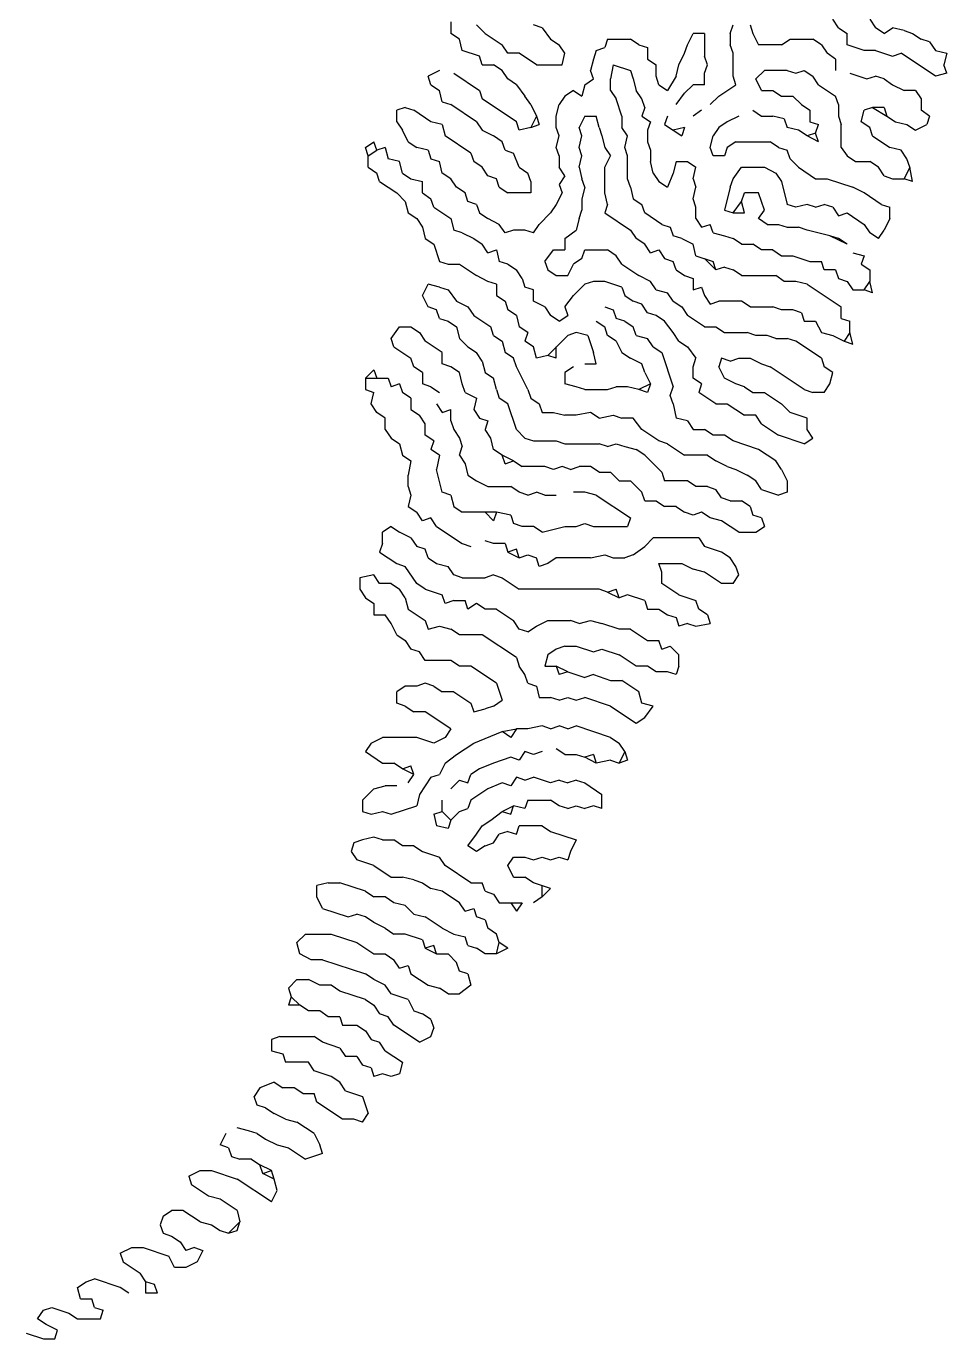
# Model space of a CAD drawing. Extents: x 15 to 2853, y 44 to 1438.
# Drawn here: x 160 to 483, y 107 to 567.5 of the extents above; entities that cross this region are included whole.
import ezdxf

# ---------------------------------------------------------------- set-up
doc = ezdxf.new("R2010")
doc.units = 0
doc.layers.add('SKETCH', color=1, linetype='CONTINUOUS')

msp = doc.modelspace()

# ---------------------------------------------------------------- linework, layer by layer
at = {"layer": 'SKETCH'}
for p, q in [((309, 569), (309, 565)), ((318, 568), (321, 565)), ((341, 567), (338, 568)), ((341, 567), (344, 563)), ((407, 565), (408, 568)), ((414, 568), (415, 565)), ((445, 567), (443, 570)), ((445, 567), (448, 565)), ((456, 570), (458, 567)), ((461, 565), (458, 567)), ((461, 565), (464, 567)), ((468, 566), (464, 567)), ((312, 563), (309, 565)), ((313, 559), (312, 563)), ((321, 565), (327, 561)), ((344, 563), (347, 561)), ((364, 563), (363, 560)), ((364, 563), (372, 563)), ((375, 561), (372, 563)), ((392, 561), (394, 565)), ((398, 565), (394, 565)), ((398, 565), (398, 557)), ((407, 565), (407, 561)), ((415, 565), (417, 561)), ((425, 561), (428, 563)), ((428, 563), (436, 563)), ((439, 561), (436, 563)), ((448, 561), (448, 565)), ((468, 566), (471, 565)), ((471, 565), (474, 563)), ((477, 562), (474, 563)), ((477, 562), (479, 559)), ((319, 557), (313, 559)), ((329, 558), (327, 561)), ((333, 558), (329, 558)), ((339, 554), (333, 558)), ((349, 558), (347, 561)), ((348, 554), (349, 558)), ((360, 559), (359, 556)), ((360, 559), (363, 560)), ((375, 561), (378, 560)), ((378, 560), (378, 556)), ((389, 554), (391, 558)), ((391, 558), (392, 561)), ((408, 558), (407, 561)), ((408, 550), (408, 558)), ((425, 561), (417, 561)), ((439, 561), (441, 558)), ((444, 556), (441, 558)), ((454, 559), (448, 561)), ((458, 559), (454, 559)), ((458, 559), (464, 557)), ((464, 557), (467, 558)), ((479, 550), (467, 558)), ((479, 559), (483, 558)), ((483, 558), (482, 554)), ((320, 554), (319, 557)), ((320, 554), (324, 554)), ((327, 552), (324, 554)), ((339, 554), (348, 554)), ((359, 556), (358, 552)), ((366, 554), (365, 549)), ((366, 554), (372, 552)), ((378, 556), (381, 554)), ((381, 550), (381, 554)), ((388, 550), (389, 554)), ((399, 554), (398, 557)), ((398, 551), (399, 554)), ((444, 556), (444, 552)), ((483, 551), (482, 554)), ((305, 552), (301, 550)), ((302, 547), (301, 550)), ((310, 551), (319, 545)), ((329, 549), (327, 552)), ((332, 547), (329, 549)), ((356, 547), (359, 549)), ((359, 549), (358, 552)), ((365, 545), (365, 549)), ((372, 552), (373, 549)), ((373, 549), (374, 545)), ((382, 547), (381, 550)), ((388, 550), (385, 545)), ((398, 547), (398, 551)), ((409, 547), (408, 550)), ((416, 549), (419, 552)), ((418, 545), (416, 549)), ((427, 552), (419, 552)), ((427, 552), (430, 551)), ((430, 551), (433, 552)), ((433, 552), (436, 550)), ((438, 547), (436, 550)), ((449, 551), (455, 549)), ((455, 549), (458, 550)), ((461, 549), (458, 550)), ((461, 549), (464, 547)), ((483, 551), (479, 550)), ((302, 547), (305, 545)), ((306, 541), (305, 545)), ((319, 545), (320, 542)), ((332, 547), (335, 543)), ((352, 545), (349, 543)), ((352, 545), (355, 543)), ((356, 547), (355, 543)), ((365, 545), (367, 542)), ((376, 542), (374, 545)), ((382, 547), (385, 545)), ((388, 540), (391, 544)), ((394, 547), (391, 544)), ((398, 547), (394, 547)), ((403, 543), (409, 547)), ((418, 545), (422, 545)), ((422, 545), (425, 543)), ((438, 547), (444, 543)), ((464, 547), (468, 545)), ((472, 545), (468, 545)), ((472, 545), (474, 542)), ((293, 539), (290, 538)), ((293, 539), (296, 538)), ((306, 541), (309, 540)), ((318, 534), (309, 540)), ((332, 534), (320, 542)), ((337, 540), (335, 543)), ((337, 540), (339, 536)), ((346, 536), (347, 540)), ((349, 543), (347, 540)), ((369, 536), (367, 542)), ((377, 539), (376, 542)), ((377, 539), (376, 536)), ((400, 540), (403, 543)), ((425, 543), (429, 543)), ((429, 543), (432, 540)), ((432, 540), (435, 538)), ((445, 540), (444, 543)), ((445, 540), (445, 536)), ((457, 539), (454, 538)), ((457, 539), (462, 536)), ((461, 539), (457, 539)), ((461, 539), (462, 536)), ((474, 542), (474, 538)), ((290, 534), (290, 538)), ((302, 534), (296, 538)), ((339, 536), (337, 532)), ((339, 536), (340, 533)), ((346, 532), (346, 536)), ((356, 536), (354, 532)), ((356, 536), (360, 536)), ((361, 532), (360, 536)), ((369, 536), (369, 532)), ((376, 536), (379, 534)), ((385, 536), (384, 533)), ((397, 538), (394, 536)), ((410, 536), (406, 534)), ((415, 538), (418, 536)), ((418, 536), (422, 536)), ((426, 535), (422, 536)), ((426, 535), (427, 532)), ((435, 538), (435, 534)), ((445, 536), (446, 533)), ((453, 534), (454, 538)), ((462, 536), (465, 534)), ((477, 536), (474, 538)), ((477, 536), (476, 533)), ((290, 534), (292, 531)), ((294, 527), (292, 531)), ((306, 533), (302, 534)), ((306, 533), (307, 529)), ((318, 534), (320, 531)), ((320, 531), (324, 529)), ((333, 531), (332, 534)), ((337, 532), (333, 531)), ((337, 532), (340, 533)), ((347, 529), (346, 532)), ((355, 529), (354, 532)), ((361, 532), (362, 529)), ((371, 529), (369, 532)), ((379, 534), (378, 531)), ((378, 531), (378, 527)), ((384, 533), (390, 529)), ((391, 532), (387, 531)), ((391, 532), (390, 529)), ((403, 532), (401, 529)), ((406, 534), (403, 532)), ((431, 531), (427, 532)), ((434, 529), (431, 531)), ((437, 530), (434, 529)), ((435, 534), (438, 533)), ((437, 530), (438, 533)), ((438, 527), (437, 530)), ((446, 525), (446, 533)), ((456, 532), (453, 534)), ((457, 529), (456, 532)), ((465, 534), (469, 533)), ((469, 533), (472, 531)), ((472, 531), (476, 533)), ((279, 525), (282, 527)), ((280, 522), (279, 525)), ((283, 524), (282, 527)), ((286, 525), (283, 524)), ((286, 525), (287, 521)), ((294, 527), (297, 525)), ((301, 524), (297, 525)), ((316, 523), (307, 529)), ((327, 527), (324, 529)), ((328, 524), (327, 527)), ((346, 525), (347, 529)), ((347, 522), (346, 525)), ((354, 525), (355, 529)), ((355, 522), (354, 525)), ((362, 529), (363, 525)), ((363, 525), (365, 522)), ((370, 525), (371, 529)), ((371, 522), (370, 525)), ((378, 527), (379, 524)), ((400, 525), (401, 529)), ((401, 522), (400, 525)), ((406, 525), (405, 522)), ((409, 527), (406, 525)), ((409, 527), (421, 527)), ((424, 525), (421, 527)), ((424, 525), (427, 524)), ((438, 527), (434, 529)), ((446, 525), (448, 522)), ((457, 529), (463, 525)), ((467, 524), (463, 525)), ((280, 522), (283, 524)), ((280, 518), (280, 522)), ((291, 520), (287, 521)), ((301, 524), (302, 521)), ((302, 521), (305, 520)), ((316, 523), (317, 520)), ((328, 524), (331, 523)), ((333, 518), (331, 523)), ((347, 522), (347, 518)), ((354, 518), (355, 522)), ((363, 518), (365, 522)), ((371, 514), (371, 522)), ((379, 524), (379, 520)), ((405, 522), (401, 522)), ((428, 521), (427, 524)), ((428, 521), (431, 518)), ((448, 522), (451, 520)), ((469, 521), (467, 524)), ((470, 518), (469, 521)), ((280, 518), (283, 516)), ((284, 513), (283, 516)), ((292, 516), (291, 520)), ((292, 516), (295, 514)), ((306, 516), (305, 520)), ((309, 514), (306, 516)), ((320, 518), (317, 520)), ((322, 515), (320, 518)), ((333, 518), (336, 516)), ((337, 513), (336, 516)), ((349, 515), (347, 518)), ((354, 518), (355, 514)), ((363, 509), (363, 518)), ((380, 516), (379, 520)), ((380, 516), (382, 513)), ((387, 516), (385, 511)), ((388, 520), (387, 516)), ((388, 520), (392, 520)), ((392, 520), (395, 518)), ((394, 514), (395, 518)), ((408, 514), (411, 518)), ((411, 518), (419, 518)), ((419, 518), (423, 516)), ((423, 516), (425, 513)), ((431, 518), (437, 514)), ((451, 520), (456, 520)), ((459, 518), (456, 520)), ((461, 515), (459, 518)), ((470, 518), (468, 514)), ((471, 513), (470, 518)), ((284, 513), (290, 509)), ((295, 514), (299, 513)), ((299, 509), (299, 513)), ((311, 511), (309, 514)), ((325, 514), (322, 515)), ((326, 511), (325, 514)), ((337, 513), (337, 509)), ((349, 515), (347, 512)), ((347, 512), (348, 509)), ((356, 511), (355, 514)), ((372, 511), (371, 514)), ((382, 513), (385, 511)), ((394, 514), (395, 511)), ((407, 511), (408, 514)), ((425, 513), (427, 505)), ((437, 514), (441, 514)), ((441, 514), (450, 511)), ((461, 515), (464, 514)), ((464, 514), (468, 514)), ((471, 513), (468, 514)), ((290, 509), (293, 506)), ((299, 509), (302, 507)), ((303, 504), (302, 507)), ((314, 509), (311, 511)), ((315, 506), (314, 509)), ((326, 511), (329, 509)), ((337, 509), (329, 509)), ((348, 509), (346, 505)), ((356, 511), (355, 507)), ((355, 507), (355, 503)), ((364, 505), (363, 509)), ((372, 511), (373, 507)), ((373, 507), (376, 505)), ((394, 507), (395, 511)), ((395, 504), (394, 507)), ((407, 511), (405, 503)), ((411, 506), (412, 509)), ((417, 509), (412, 509)), ((419, 503), (417, 509)), ((454, 509), (450, 511)), ((460, 505), (454, 509)), ((293, 506), (294, 502)), ((294, 502), (297, 500)), ((303, 504), (309, 500)), ((318, 505), (315, 506)), ((318, 505), (319, 502)), ((319, 502), (322, 500)), ((344, 502), (340, 498)), ((346, 505), (344, 502)), ((354, 500), (355, 503)), ((364, 505), (363, 502)), ((363, 502), (372, 496)), ((377, 502), (376, 505)), ((383, 498), (377, 502)), ((395, 500), (395, 504)), ((405, 503), (408, 502)), ((408, 502), (411, 506)), ((408, 502), (412, 502)), ((412, 502), (411, 506)), ((417, 500), (419, 503)), ((430, 504), (427, 505)), ((434, 505), (430, 504)), ((437, 504), (434, 505)), ((437, 504), (440, 505)), ((443, 504), (440, 505)), ((443, 504), (445, 501)), ((445, 501), (448, 502)), ((448, 502), (454, 498)), ((460, 505), (463, 504)), ((463, 500), (463, 504)), ((297, 500), (299, 497)), ((309, 500), (310, 496)), ((326, 498), (322, 500)), ((328, 495), (326, 498)), ((338, 495), (340, 498)), ((354, 500), (353, 496)), ((383, 498), (386, 497)), ((395, 500), (397, 497)), ((397, 497), (400, 498)), ((401, 495), (400, 498)), ((420, 498), (417, 500)), ((420, 498), (424, 498)), ((424, 498), (427, 497)), ((454, 498), (456, 495)), ((463, 500), (461, 496)), ((299, 497), (300, 493)), ((300, 493), (303, 491)), ((313, 495), (310, 496)), ((313, 495), (317, 493)), ((317, 493), (320, 491)), ((331, 496), (328, 495)), ((335, 496), (331, 496)), ((338, 495), (335, 496)), ((349, 493), (353, 496)), ((349, 493), (349, 489)), ((372, 496), (374, 493)), ((377, 491), (374, 493)), ((386, 497), (387, 494)), ((390, 493), (387, 494)), ((390, 493), (394, 491)), ((401, 495), (405, 494)), ((405, 494), (408, 493)), ((411, 491), (408, 493)), ((427, 497), (431, 497)), ((434, 496), (431, 497)), ((442, 494), (434, 496)), ((445, 493), (442, 494)), ((448, 491), (442, 494)), ((448, 491), (445, 493)), ((459, 493), (456, 495)), ((459, 493), (461, 496)), ((303, 491), (305, 485)), ((322, 488), (320, 491)), ((322, 488), (325, 489)), ((325, 489), (326, 485)), ((342, 485), (345, 489)), ((345, 489), (349, 489)), ((355, 486), (356, 489)), ((356, 489), (364, 489)), ((367, 487), (364, 489)), ((379, 488), (377, 491)), ((379, 488), (382, 489)), ((382, 489), (384, 486)), ((395, 487), (394, 491)), ((411, 491), (415, 491)), ((418, 489), (415, 491)), ((422, 489), (418, 489)), ((422, 489), (425, 487)), ((305, 485), (308, 484)), ((308, 484), (312, 484)), ((312, 484), (318, 480)), ((329, 484), (326, 485)), ((329, 484), (332, 482)), ((342, 485), (343, 482)), ((350, 480), (352, 484)), ((355, 486), (352, 484)), ((369, 484), (367, 487)), ((369, 484), (375, 480)), ((384, 486), (387, 485)), ((388, 482), (387, 485)), ((395, 487), (401, 485)), ((398, 486), (402, 482)), ((402, 482), (401, 485)), ((425, 487), (429, 487)), ((429, 487), (435, 485)), ((435, 485), (439, 485)), ((440, 482), (439, 485)), ((450, 488), (454, 487)), ((454, 487), (453, 484)), ((453, 484), (456, 482)), ((322, 478), (318, 480)), ((334, 479), (332, 482)), ((334, 479), (335, 476)), ((343, 482), (346, 480)), ((346, 480), (350, 480)), ((379, 478), (375, 480)), ((388, 482), (391, 480)), ((391, 480), (394, 479)), ((394, 479), (394, 475)), ((405, 483), (402, 482)), ((405, 483), (408, 482)), ((411, 480), (408, 482)), ((411, 480), (423, 480)), ((426, 478), (423, 480)), ((444, 482), (440, 482)), ((444, 482), (445, 479)), ((445, 479), (448, 478)), ((456, 482), (456, 478)), ((299, 473), (301, 477)), ((305, 476), (301, 477)), ((305, 476), (308, 475)), ((308, 475), (311, 471)), ((325, 477), (322, 478)), ((325, 477), (325, 473)), ((338, 475), (335, 476)), ((338, 471), (338, 475)), ((356, 477), (352, 473)), ((359, 478), (356, 477)), ((363, 478), (359, 478)), ((369, 476), (363, 478)), ((369, 476), (370, 473)), ((381, 475), (379, 478)), ((381, 475), (385, 474)), ((394, 475), (397, 476)), ((397, 476), (398, 473)), ((430, 478), (426, 478)), ((434, 477), (430, 478)), ((434, 477), (446, 469)), ((448, 478), (450, 475)), ((450, 475), (454, 475)), ((454, 475), (456, 478)), ((457, 474), (454, 475)), ((457, 474), (456, 478)), ((301, 469), (299, 473)), ((311, 471), (315, 469)), ((325, 473), (328, 471)), ((328, 471), (329, 468)), ((342, 469), (338, 471)), ((349, 469), (352, 473)), ((370, 473), (373, 471)), ((376, 470), (373, 471)), ((378, 467), (376, 470)), ((387, 471), (385, 474)), ((387, 471), (390, 469)), ((398, 473), (400, 470)), ((400, 470), (403, 471)), ((411, 471), (403, 471)), ((414, 469), (411, 471)), ((304, 468), (301, 469)), ((305, 465), (304, 468)), ((315, 469), (317, 466)), ((317, 466), (323, 462)), ((332, 466), (329, 468)), ((332, 466), (333, 462)), ((342, 469), (344, 466)), ((347, 464), (344, 466)), ((347, 464), (350, 466)), ((349, 469), (350, 466)), ((363, 469), (366, 468)), ((366, 468), (367, 465)), ((381, 466), (378, 467)), ((384, 464), (381, 466)), ((390, 469), (392, 466)), ((398, 462), (392, 466)), ((414, 469), (422, 469)), ((425, 468), (422, 469)), ((429, 468), (425, 468)), ((432, 467), (429, 468)), ((432, 467), (433, 464)), ((446, 465), (446, 469)), ((288, 458), (291, 462)), ((291, 462), (295, 462)), ((295, 462), (298, 460)), ((305, 465), (308, 464)), ((308, 464), (311, 462)), ((311, 462), (312, 458)), ((324, 459), (323, 462)), ((336, 460), (333, 462)), ((360, 464), (363, 462)), ((364, 459), (363, 462)), ((370, 464), (367, 465)), ((370, 464), (373, 462)), ((374, 459), (373, 462)), ((387, 460), (384, 464)), ((398, 462), (402, 462)), ((402, 462), (405, 460)), ((433, 464), (437, 464)), ((437, 464), (439, 460)), ((446, 465), (449, 464)), ((449, 460), (449, 464)), ((289, 455), (288, 458)), ((298, 460), (300, 457)), ((306, 453), (300, 457)), ((312, 458), (315, 455)), ((324, 459), (327, 457)), ((327, 457), (328, 453)), ((336, 460), (335, 457)), ((338, 455), (335, 457)), ((343, 452), (350, 459)), ((353, 460), (350, 459)), ((357, 459), (353, 460)), ((357, 459), (359, 453)), ((367, 457), (364, 459)), ((367, 457), (369, 453)), ((374, 459), (378, 458)), ((380, 455), (378, 458)), ((389, 457), (387, 460)), ((389, 457), (392, 455)), ((405, 460), (413, 460)), ((416, 459), (413, 460)), ((420, 459), (416, 459)), ((423, 458), (420, 459)), ((423, 458), (427, 458)), ((430, 457), (427, 458)), ((439, 451), (430, 457)), ((439, 460), (443, 459)), ((443, 459), (447, 457)), ((449, 460), (447, 457)), ((447, 457), (450, 456)), ((450, 456), (449, 460)), ((289, 455), (295, 451)), ((306, 449), (306, 453)), ((315, 455), (318, 453)), ((320, 450), (318, 453)), ((331, 451), (328, 453)), ((339, 451), (338, 455)), ((343, 452), (339, 451)), ((346, 451), (343, 452)), ((346, 451), (346, 455)), ((360, 449), (359, 453)), ((369, 453), (372, 451)), ((380, 455), (383, 453)), ((383, 453), (387, 441)), ((392, 455), (395, 451)), ((282, 447), (279, 444)), ((282, 447), (283, 444)), ((296, 448), (295, 451)), ((299, 446), (296, 448)), ((309, 448), (306, 449)), ((312, 446), (309, 448)), ((320, 450), (321, 446)), ((332, 448), (331, 451)), ((336, 440), (332, 448)), ((352, 448), (349, 446)), ((356, 449), (360, 449)), ((376, 449), (372, 451)), ((377, 446), (376, 449)), ((394, 448), (395, 451)), ((394, 444), (394, 448)), ((404, 451), (403, 448)), ((405, 444), (403, 448)), ((407, 450), (404, 451)), ((407, 450), (410, 451)), ((410, 451), (414, 451)), ((414, 451), (418, 449)), ((418, 449), (421, 448)), ((433, 440), (421, 448)), ((439, 451), (440, 448)), ((443, 446), (440, 448)), ((279, 444), (279, 440)), ((279, 444), (287, 444)), ((287, 444), (288, 441)), ((299, 446), (299, 442)), ((313, 442), (312, 446)), ((321, 446), (324, 444)), ((325, 440), (324, 444)), ((349, 446), (349, 442)), ((377, 446), (379, 442)), ((397, 442), (394, 444)), ((409, 442), (405, 444)), ((442, 442), (443, 446)), ((279, 440), (282, 439)), ((281, 435), (282, 439)), ((291, 442), (288, 441)), ((291, 442), (292, 439)), ((295, 437), (292, 439)), ((302, 441), (299, 442)), ((302, 441), (305, 439)), ((314, 439), (313, 442)), ((314, 439), (318, 437)), ((325, 440), (326, 437)), ((336, 440), (337, 437)), ((353, 441), (349, 442)), ((356, 440), (353, 441)), ((356, 440), (364, 440)), ((364, 440), (367, 441)), ((371, 441), (367, 441)), ((375, 440), (371, 441)), ((379, 442), (375, 440)), ((378, 439), (375, 440)), ((379, 442), (378, 439)), ((386, 438), (387, 441)), ((387, 435), (386, 438)), ((397, 442), (396, 439)), ((402, 435), (396, 439)), ((412, 441), (409, 442)), ((412, 441), (415, 439)), ((415, 439), (419, 439)), ((419, 439), (425, 435)), ((433, 440), (436, 439)), ((440, 439), (436, 439)), ((440, 439), (442, 442)), ((283, 432), (281, 435)), ((295, 437), (295, 433)), ((295, 433), (298, 431)), ((304, 435), (306, 432)), ((306, 432), (309, 433)), ((309, 429), (309, 433)), ((318, 437), (317, 433)), ((317, 433), (319, 430)), ((329, 435), (326, 437)), ((332, 426), (329, 435)), ((337, 437), (340, 435)), ((340, 435), (341, 432)), ((387, 435), (388, 430)), ((402, 435), (406, 435)), ((406, 435), (412, 431)), ((428, 432), (425, 435)), ((286, 430), (283, 432)), ((286, 426), (286, 430)), ((300, 428), (298, 431)), ((309, 429), (310, 426)), ((319, 430), (322, 429)), ((322, 429), (321, 426)), ((341, 432), (345, 432)), ((345, 432), (349, 431)), ((353, 431), (349, 431)), ((358, 432), (353, 431)), ((361, 430), (358, 432)), ((361, 430), (366, 431)), ((366, 431), (369, 430)), ((373, 430), (369, 430)), ((376, 426), (373, 430)), ((392, 429), (388, 430)), ((392, 429), (394, 426)), ((416, 431), (412, 431)), ((418, 428), (416, 431)), ((434, 430), (428, 432)), ((434, 426), (434, 430)), ((286, 426), (288, 423)), ((300, 424), (300, 428)), ((303, 422), (300, 424)), ((310, 426), (312, 423)), ((323, 423), (321, 426)), ((332, 426), (335, 423)), ((382, 422), (376, 426)), ((394, 426), (398, 426)), ((401, 424), (398, 426)), ((405, 424), (401, 424)), ((408, 422), (405, 424)), ((418, 428), (424, 424)), ((433, 421), (424, 424)), ((436, 423), (434, 426)), ((288, 423), (291, 421)), ((291, 421), (292, 417)), ((303, 422), (302, 419)), ((312, 423), (313, 420)), ((312, 417), (313, 420)), ((324, 419), (323, 423)), ((335, 423), (338, 422)), ((338, 422), (346, 422)), ((346, 422), (349, 421)), ((349, 421), (361, 421)), ((364, 420), (361, 421)), ((364, 420), (367, 421)), ((367, 421), (370, 420)), ((370, 420), (374, 419)), ((385, 421), (382, 422)), ((385, 421), (391, 417)), ((417, 419), (408, 422)), ((433, 421), (436, 423)), ((292, 417), (295, 415)), ((295, 415), (294, 410)), ((305, 417), (302, 419)), ((305, 417), (304, 412)), ((312, 417), (314, 414)), ((327, 417), (324, 419)), ((331, 415), (327, 417)), ((328, 414), (327, 417)), ((328, 414), (331, 415)), ((331, 415), (334, 413)), ((377, 417), (374, 419)), ((383, 411), (377, 417)), ((399, 417), (391, 417)), ((399, 417), (402, 415)), ((406, 413), (402, 415)), ((423, 415), (417, 419)), ((425, 412), (423, 415)), ((294, 406), (294, 410)), ((306, 404), (304, 412)), ((314, 414), (315, 410)), ((315, 410), (318, 408)), ((342, 413), (334, 413)), ((345, 412), (342, 413)), ((348, 413), (345, 412)), ((351, 412), (348, 413)), ((351, 412), (354, 413)), ((358, 413), (354, 413)), ((361, 411), (358, 413)), ((361, 411), (365, 411)), ((368, 408), (365, 411)), ((383, 411), (384, 408)), ((406, 413), (409, 412)), ((409, 412), (413, 410)), ((416, 408), (413, 410)), ((425, 412), (427, 408)), ((294, 406), (295, 403)), ((318, 408), (322, 406)), ((322, 406), (330, 406)), ((333, 404), (330, 406)), ((368, 408), (372, 408)), ((376, 404), (372, 408)), ((392, 408), (384, 408)), ((395, 406), (392, 408)), ((399, 406), (395, 406)), ((399, 406), (402, 405)), ((418, 405), (416, 408)), ((427, 408), (427, 404)), ((295, 403), (294, 399)), ((309, 403), (306, 404)), ((309, 403), (310, 399)), ((336, 403), (333, 404)), ((336, 403), (339, 404)), ((342, 403), (339, 404)), ((342, 403), (346, 403)), ((356, 404), (352, 404)), ((360, 403), (356, 404)), ((360, 403), (372, 395)), ((377, 401), (376, 404)), ((377, 401), (381, 401)), ((381, 401), (384, 399)), ((404, 402), (402, 405)), ((407, 401), (404, 402)), ((407, 401), (411, 401)), ((414, 399), (411, 401)), ((418, 405), (424, 403)), ((427, 404), (424, 403)), ((294, 399), (297, 397)), ((299, 394), (297, 397)), ((310, 399), (313, 397)), ((325, 397), (313, 397)), ((324, 394), (321, 397)), ((325, 397), (324, 394)), ((330, 396), (325, 397)), ((388, 399), (384, 399)), ((388, 399), (391, 397)), ((394, 396), (391, 397)), ((397, 397), (394, 396)), ((400, 395), (397, 397)), ((414, 399), (415, 396)), ((288, 392), (285, 390)), ((288, 392), (291, 390)), ((302, 395), (299, 394)), ((304, 392), (302, 395)), ((304, 392), (313, 386)), ((330, 396), (331, 393)), ((334, 392), (331, 393)), ((338, 392), (334, 392)), ((341, 390), (338, 392)), ((341, 390), (349, 392)), ((349, 392), (353, 392)), ((353, 392), (356, 393)), ((356, 393), (359, 392)), ((359, 392), (371, 392)), ((372, 395), (371, 392)), ((404, 394), (400, 395)), ((410, 390), (404, 394)), ((418, 395), (415, 396)), ((416, 390), (419, 392)), ((418, 395), (419, 392)), ((285, 386), (285, 390)), ((295, 388), (291, 390)), ((295, 388), (297, 385)), ((324, 386), (321, 387)), ((377, 385), (380, 388)), ((396, 388), (380, 388)), ((396, 388), (398, 385)), ((410, 390), (416, 390)), ((285, 386), (284, 383)), ((284, 383), (290, 379)), ((300, 384), (297, 385)), ((301, 381), (300, 384)), ((313, 386), (316, 385)), ((328, 386), (324, 386)), ((328, 386), (329, 383)), ((332, 384), (329, 383)), ((329, 383), (333, 381)), ((333, 381), (332, 384)), ((373, 382), (377, 385)), ((404, 383), (398, 385)), ((407, 381), (404, 383)), ((290, 379), (293, 378)), ((297, 372), (293, 378)), ((301, 381), (304, 379)), ((304, 379), (308, 378)), ((310, 375), (308, 378)), ((333, 381), (336, 382)), ((336, 382), (339, 381)), ((340, 378), (339, 381)), ((343, 379), (340, 378)), ((346, 381), (343, 379)), ((358, 381), (346, 381)), ((358, 381), (363, 382)), ((363, 382), (366, 381)), ((366, 381), (370, 381)), ((373, 382), (370, 381)), ((382, 379), (390, 379)), ((383, 376), (382, 379)), ((390, 379), (394, 377)), ((409, 378), (407, 381)), ((410, 375), (409, 378)), ((282, 375), (277, 374)), ((277, 374), (277, 370)), ((284, 372), (282, 375)), ((313, 374), (310, 375)), ((313, 374), (321, 374)), ((324, 375), (321, 374)), ((324, 375), (327, 374)), ((327, 374), (333, 370)), ((383, 372), (383, 376)), ((398, 376), (394, 377)), ((404, 372), (398, 376)), ((408, 372), (410, 375)), ((277, 370), (279, 367)), ((288, 372), (284, 372)), ((288, 372), (291, 370)), ((293, 367), (291, 370)), ((300, 370), (297, 372)), ((300, 370), (306, 368)), ((361, 370), (333, 370)), ((364, 369), (361, 370)), ((364, 369), (367, 370)), ((364, 369), (368, 367)), ((368, 367), (367, 370)), ((389, 368), (383, 372)), ((408, 372), (404, 372)), ((279, 367), (282, 365)), ((282, 365), (282, 361)), ((293, 367), (294, 363)), ((307, 365), (306, 368)), ((310, 366), (307, 365)), ((310, 366), (314, 366)), ((315, 363), (314, 366)), ((318, 365), (315, 363)), ((321, 363), (318, 365)), ((371, 368), (368, 367)), ((377, 366), (371, 368)), ((377, 366), (378, 363)), ((389, 368), (395, 366)), ((396, 363), (395, 366)), ((282, 361), (286, 361)), ((288, 358), (286, 361)), ((294, 363), (300, 359)), ((325, 363), (321, 363)), ((325, 363), (331, 359)), ((378, 363), (382, 363)), ((382, 363), (385, 361)), ((385, 361), (388, 360)), ((388, 360), (389, 357)), ((399, 361), (396, 363)), ((399, 361), (400, 358)), ((290, 354), (288, 358)), ((300, 359), (301, 356)), ((301, 356), (305, 357)), ((305, 357), (309, 356)), ((312, 354), (309, 356)), ((333, 356), (331, 359)), ((336, 355), (333, 356)), ((336, 355), (339, 357)), ((339, 357), (343, 359)), ((343, 359), (351, 359)), ((354, 358), (351, 359)), ((354, 358), (358, 359)), ((358, 359), (362, 358)), ((368, 356), (362, 358)), ((372, 356), (368, 356)), ((372, 356), (378, 352)), ((392, 358), (389, 357)), ((392, 358), (395, 357)), ((395, 357), (400, 358)), ((290, 354), (293, 352)), ((293, 352), (295, 349)), ((320, 354), (312, 354)), ((332, 346), (320, 354)), ((349, 350), (346, 349)), ((349, 350), (353, 350)), ((353, 350), (359, 348)), ((378, 352), (382, 352)), ((383, 349), (382, 352)), ((383, 349), (386, 350)), ((389, 347), (386, 350)), ((298, 348), (295, 349)), ((300, 345), (298, 348)), ((332, 346), (333, 343)), ((343, 347), (342, 343)), ((346, 349), (343, 347)), ((359, 348), (362, 349)), ((362, 349), (368, 347)), ((374, 343), (368, 347)), ((389, 343), (389, 347)), ((309, 345), (300, 345)), ((312, 343), (309, 345)), ((316, 343), (312, 343)), ((325, 337), (316, 343)), ((335, 340), (333, 343)), ((342, 343), (346, 343)), ((346, 343), (347, 340)), ((350, 341), (346, 343)), ((350, 341), (347, 340)), ((350, 341), (356, 339)), ((378, 343), (374, 343)), ((381, 341), (378, 343)), ((385, 341), (381, 341)), ((388, 340), (385, 341)), ((389, 343), (388, 340)), ((300, 337), (297, 336)), ((303, 336), (300, 337)), ((325, 337), (327, 331)), ((336, 337), (335, 340)), ((336, 337), (339, 336)), ((359, 340), (356, 339)), ((359, 340), (365, 338)), ((365, 338), (369, 338)), ((375, 334), (369, 338)), ((293, 336), (290, 334)), ((290, 330), (290, 334)), ((297, 336), (293, 336)), ((303, 336), (306, 334)), ((310, 334), (306, 334)), ((310, 334), (316, 330)), ((339, 336), (340, 332)), ((340, 332), (344, 332)), ((347, 331), (344, 332)), ((347, 331), (350, 332)), ((350, 332), (353, 331)), ((353, 331), (356, 332)), ((365, 329), (356, 332)), ((376, 330), (375, 334)), ((293, 329), (290, 330)), ((293, 329), (296, 327)), ((300, 327), (296, 327)), ((309, 321), (300, 327)), ((316, 330), (317, 327)), ((317, 327), (321, 328)), ((324, 329), (321, 328)), ((324, 329), (327, 331)), ((365, 329), (374, 323)), ((380, 329), (376, 330)), ((377, 325), (380, 329)), ((374, 323), (377, 325)), ((281, 316), (285, 318)), ((297, 318), (285, 318)), ((303, 316), (297, 318)), ((307, 318), (303, 316)), ((309, 321), (307, 318)), ((317, 316), (327, 320)), ((327, 320), (332, 321)), ((330, 318), (327, 320)), ((332, 321), (330, 318)), ((336, 321), (332, 321)), ((341, 322), (336, 321)), ((344, 321), (341, 322)), ((344, 321), (347, 322)), ((350, 321), (347, 322)), ((350, 321), (353, 322)), ((365, 318), (353, 322)), ((365, 318), (368, 316)), ((281, 316), (279, 313)), ((311, 312), (317, 316)), ((349, 312), (346, 314)), ((370, 313), (368, 316)), ((279, 313), (285, 309)), ((285, 309), (289, 309)), ((292, 307), (289, 309)), ((307, 309), (305, 305)), ((307, 309), (311, 312)), ((324, 309), (319, 307)), ((330, 311), (324, 309)), ((333, 310), (330, 311)), ((335, 313), (333, 310)), ((338, 312), (335, 313)), ((341, 313), (338, 312)), ((349, 312), (353, 312)), ((353, 312), (356, 311)), ((359, 312), (356, 311)), ((360, 309), (356, 311)), ((359, 312), (360, 309)), ((365, 310), (360, 309)), ((365, 310), (368, 309)), ((370, 313), (368, 309)), ((371, 310), (368, 309)), ((370, 313), (371, 310)), ((292, 307), (295, 308)), ((296, 305), (292, 307)), ((294, 302), (296, 305)), ((296, 305), (295, 308)), ((302, 304), (298, 298)), ((302, 304), (305, 305)), ((315, 302), (316, 305)), ((319, 307), (316, 305)), ((332, 304), (330, 301)), ((335, 303), (332, 304)), ((335, 303), (338, 304)), ((344, 302), (338, 304)), ((282, 300), (278, 296)), ((282, 300), (286, 301)), ((290, 301), (286, 301)), ((312, 303), (309, 300)), ((312, 303), (315, 302)), ((322, 300), (316, 296)), ((327, 302), (322, 300)), ((330, 301), (327, 302)), ((347, 303), (344, 302)), ((347, 303), (350, 302)), ((353, 303), (350, 302)), ((353, 303), (356, 302)), ((356, 302), (362, 298)), ((278, 296), (278, 292)), ((298, 298), (297, 294)), ((306, 292), (306, 296)), ((316, 296), (315, 293)), ((336, 296), (335, 293)), ((336, 296), (344, 296)), ((347, 294), (344, 296)), ((362, 293), (362, 298)), ((278, 292), (281, 291)), ((281, 291), (285, 292)), ((285, 292), (288, 291)), ((288, 291), (297, 294)), ((303, 291), (306, 292)), ((303, 291), (304, 287)), ((309, 289), (306, 292)), ((312, 292), (309, 289)), ((312, 292), (315, 293)), ((323, 289), (327, 292)), ((327, 292), (331, 294)), ((327, 292), (330, 291)), ((330, 291), (331, 294)), ((335, 293), (331, 294)), ((350, 293), (347, 294)), ((350, 293), (353, 294)), ((353, 294), (356, 293)), ((359, 294), (356, 293)), ((362, 293), (359, 294)), ((308, 286), (304, 287)), ((309, 289), (308, 286)), ((318, 284), (320, 287)), ((320, 287), (323, 289)), ((332, 284), (333, 287)), ((341, 287), (333, 287)), ((341, 287), (344, 285)), ((275, 281), (274, 278)), ((278, 282), (275, 281)), ((282, 283), (278, 282)), ((285, 282), (282, 283)), ((285, 282), (289, 282)), ((292, 280), (289, 282)), ((315, 280), (318, 284)), ((321, 280), (324, 281)), ((324, 281), (326, 284)), ((329, 285), (326, 284)), ((329, 285), (332, 284)), ((344, 285), (353, 282)), ((353, 282), (351, 278)), ((274, 278), (276, 275)), ((296, 280), (292, 280)), ((296, 280), (299, 278)), ((299, 278), (305, 276)), ((318, 278), (315, 280)), ((321, 280), (318, 278)), ((351, 278), (350, 275)), ((282, 273), (276, 275)), ((282, 273), (288, 269)), ((307, 273), (305, 276)), ((316, 267), (307, 273)), ((329, 273), (331, 276)), ((331, 269), (329, 273)), ((331, 276), (335, 276)), ((335, 276), (338, 275)), ((338, 275), (341, 276)), ((341, 276), (344, 275)), ((344, 275), (347, 276)), ((347, 276), (350, 275)), ((288, 269), (292, 269)), ((296, 268), (292, 269)), ((296, 268), (299, 267)), ((331, 269), (335, 269)), ((338, 267), (335, 269)), ((266, 267), (262, 266)), ((262, 262), (262, 266)), ((266, 267), (270, 267)), ((279, 264), (270, 267)), ((279, 264), (282, 262)), ((299, 267), (302, 265)), ((306, 264), (302, 265)), ((312, 260), (306, 264)), ((316, 267), (320, 267)), ((321, 264), (320, 267)), ((321, 264), (324, 263)), ((324, 263), (326, 260)), ((344, 265), (338, 267)), ((341, 262), (341, 266)), ((344, 265), (341, 262)), ((264, 258), (262, 262)), ((264, 258), (273, 255)), ((286, 262), (282, 262)), ((289, 260), (286, 262)), ((293, 259), (289, 260)), ((296, 256), (293, 259)), ((314, 257), (312, 260)), ((314, 257), (317, 258)), ((317, 258), (318, 255)), ((326, 260), (334, 260)), ((330, 260), (332, 257)), ((334, 260), (332, 257)), ((341, 262), (338, 260)), ((273, 255), (276, 256)), ((279, 255), (276, 256)), ((282, 253), (279, 255)), ((296, 256), (300, 255)), ((306, 251), (300, 255)), ((321, 254), (318, 255)), ((321, 254), (322, 251)), ((258, 249), (255, 246)), ((258, 249), (267, 249)), ((267, 249), (276, 246)), ((286, 251), (282, 253)), ((286, 251), (289, 249)), ((293, 249), (289, 249)), ((299, 247), (293, 249)), ((306, 251), (310, 249)), ((310, 249), (314, 248)), ((325, 249), (322, 251)), ((326, 246), (325, 249)), ((256, 242), (255, 246)), ((276, 246), (282, 242)), ((299, 247), (300, 244)), ((303, 245), (300, 244)), ((304, 242), (303, 245)), ((315, 245), (314, 248)), ((315, 245), (318, 244)), ((325, 242), (326, 246)), ((329, 244), (326, 246)), ((260, 240), (256, 242)), ((264, 240), (260, 240)), ((264, 240), (279, 235)), ((282, 242), (286, 242)), ((286, 242), (289, 240)), ((291, 237), (289, 240)), ((300, 244), (304, 242)), ((304, 242), (308, 242)), ((311, 239), (308, 242)), ((321, 242), (318, 244)), ((325, 242), (321, 242)), ((329, 244), (325, 242)), ((282, 233), (279, 235)), ((291, 237), (294, 238)), ((294, 238), (295, 235)), ((295, 235), (301, 231)), ((312, 236), (311, 239)), ((315, 235), (312, 236)), ((315, 235), (316, 231)), ((252, 230), (255, 233)), ((255, 233), (259, 233)), ((263, 231), (259, 233)), ((267, 231), (263, 231)), ((270, 229), (267, 231)), ((286, 231), (282, 233)), ((288, 228), (286, 231)), ((301, 231), (305, 230)), ((316, 231), (312, 228)), ((252, 230), (253, 227)), ((253, 227), (252, 224)), ((253, 227), (256, 224)), ((279, 226), (270, 229)), ((279, 226), (282, 224)), ((294, 226), (288, 228)), ((294, 226), (296, 222)), ((308, 228), (305, 230)), ((308, 228), (312, 228)), ((256, 224), (252, 224)), ((259, 222), (256, 224)), ((263, 222), (259, 222)), ((266, 220), (263, 222)), ((282, 224), (284, 221)), ((296, 222), (299, 221)), ((270, 220), (266, 220)), ((270, 220), (271, 217)), ((271, 217), (276, 217)), ((276, 217), (279, 215)), ((287, 220), (284, 221)), ((289, 217), (287, 220)), ((298, 211), (289, 217)), ((302, 219), (299, 221)), ((302, 219), (303, 216)), ((249, 213), (246, 212)), ((246, 212), (246, 208)), ((249, 213), (261, 213)), ((264, 211), (261, 213)), ((279, 215), (281, 212)), ((281, 212), (284, 211)), ((298, 211), (302, 213)), ((302, 213), (303, 216)), ((246, 208), (250, 207)), ((270, 209), (264, 211)), ((270, 209), (272, 206)), ((286, 208), (284, 211)), ((286, 208), (292, 204)), ((250, 207), (251, 204)), ((259, 204), (251, 204)), ((261, 201), (259, 204)), ((276, 206), (272, 206)), ((276, 206), (278, 203)), ((281, 202), (278, 203)), ((292, 204), (291, 200)), ((267, 199), (261, 201)), ((270, 197), (267, 199)), ((281, 202), (282, 199)), ((285, 200), (282, 199)), ((288, 199), (285, 200)), ((291, 200), (288, 199)), ((242, 195), (240, 192)), ((247, 197), (242, 195)), ((247, 197), (250, 195)), ((254, 195), (250, 195)), ((257, 193), (254, 195)), ((272, 194), (270, 197)), ((272, 194), (278, 192)), ((241, 189), (240, 192)), ((244, 188), (241, 189)), ((257, 193), (261, 193)), ((262, 190), (261, 193)), ((271, 184), (262, 190)), ((278, 192), (280, 186)), ((244, 188), (247, 186)), ((251, 184), (247, 186)), ((278, 183), (280, 186)), ((238, 180), (234, 181)), ((241, 179), (238, 180)), ((251, 184), (255, 183)), ((261, 179), (255, 183)), ((275, 184), (271, 184)), ((278, 183), (275, 184)), ((230, 179), (228, 175)), ((231, 174), (228, 175)), ((241, 179), (244, 177)), ((244, 177), (248, 175)), ((248, 175), (252, 174)), ((261, 179), (263, 175)), ((264, 172), (263, 175)), ((231, 174), (232, 171)), ((232, 171), (235, 170)), ((252, 174), (258, 170)), ((264, 172), (258, 170)), ((217, 164), (221, 166)), ((221, 166), (225, 166)), ((225, 166), (234, 163)), ((239, 170), (235, 170)), ((239, 170), (242, 168)), ((246, 166), (242, 168)), ((243, 165), (242, 168)), ((243, 165), (246, 166)), ((247, 163), (246, 166)), ((217, 164), (218, 161)), ((246, 155), (234, 163)), ((247, 163), (243, 165)), ((248, 159), (247, 163)), ((224, 157), (218, 161)), ((228, 156), (224, 157)), ((246, 155), (248, 159)), ((208, 150), (211, 152)), ((215, 152), (211, 152)), ((221, 148), (215, 152)), ((234, 152), (228, 156)), ((234, 152), (235, 148)), ((208, 150), (207, 147)), ((221, 148), (225, 147)), ((231, 144), (235, 148)), ((234, 145), (235, 148)), ((207, 147), (208, 144)), ((208, 144), (211, 143)), ((211, 143), (214, 141)), ((225, 147), (228, 145)), ((228, 145), (231, 144)), ((231, 144), (234, 145)), ((193, 137), (197, 139)), ((197, 139), (201, 139)), ((201, 139), (210, 136)), ((214, 141), (216, 138)), ((219, 139), (216, 138)), ((219, 139), (222, 138)), ((193, 137), (194, 134)), ((194, 134), (200, 130)), ((212, 132), (210, 136)), ((220, 134), (216, 132)), ((222, 138), (220, 134)), ((202, 127), (200, 130)), ((216, 132), (212, 132)), ((178, 125), (181, 127)), ((179, 121), (178, 125)), ((181, 127), (184, 128)), ((193, 125), (184, 128)), ((196, 123), (193, 125)), ((205, 126), (202, 127)), ((202, 123), (202, 127)), ((206, 123), (205, 126)), ((179, 121), (183, 121)), ((184, 118), (183, 121)), ((206, 123), (202, 123)), ((164, 114), (166, 117)), ((166, 117), (169, 118)), ((169, 118), (175, 116)), ((175, 116), (178, 114)), ((184, 118), (187, 117)), ((186, 114), (187, 117)), ((167, 112), (164, 114)), ((171, 110), (167, 112)), ((178, 114), (186, 114)), ((160, 109), (166, 107)), ((166, 107), (170, 107)), ((170, 107), (171, 110))]:
    msp.add_line(p, q, dxfattribs=at)

doc.saveas('drawing.dxf')
